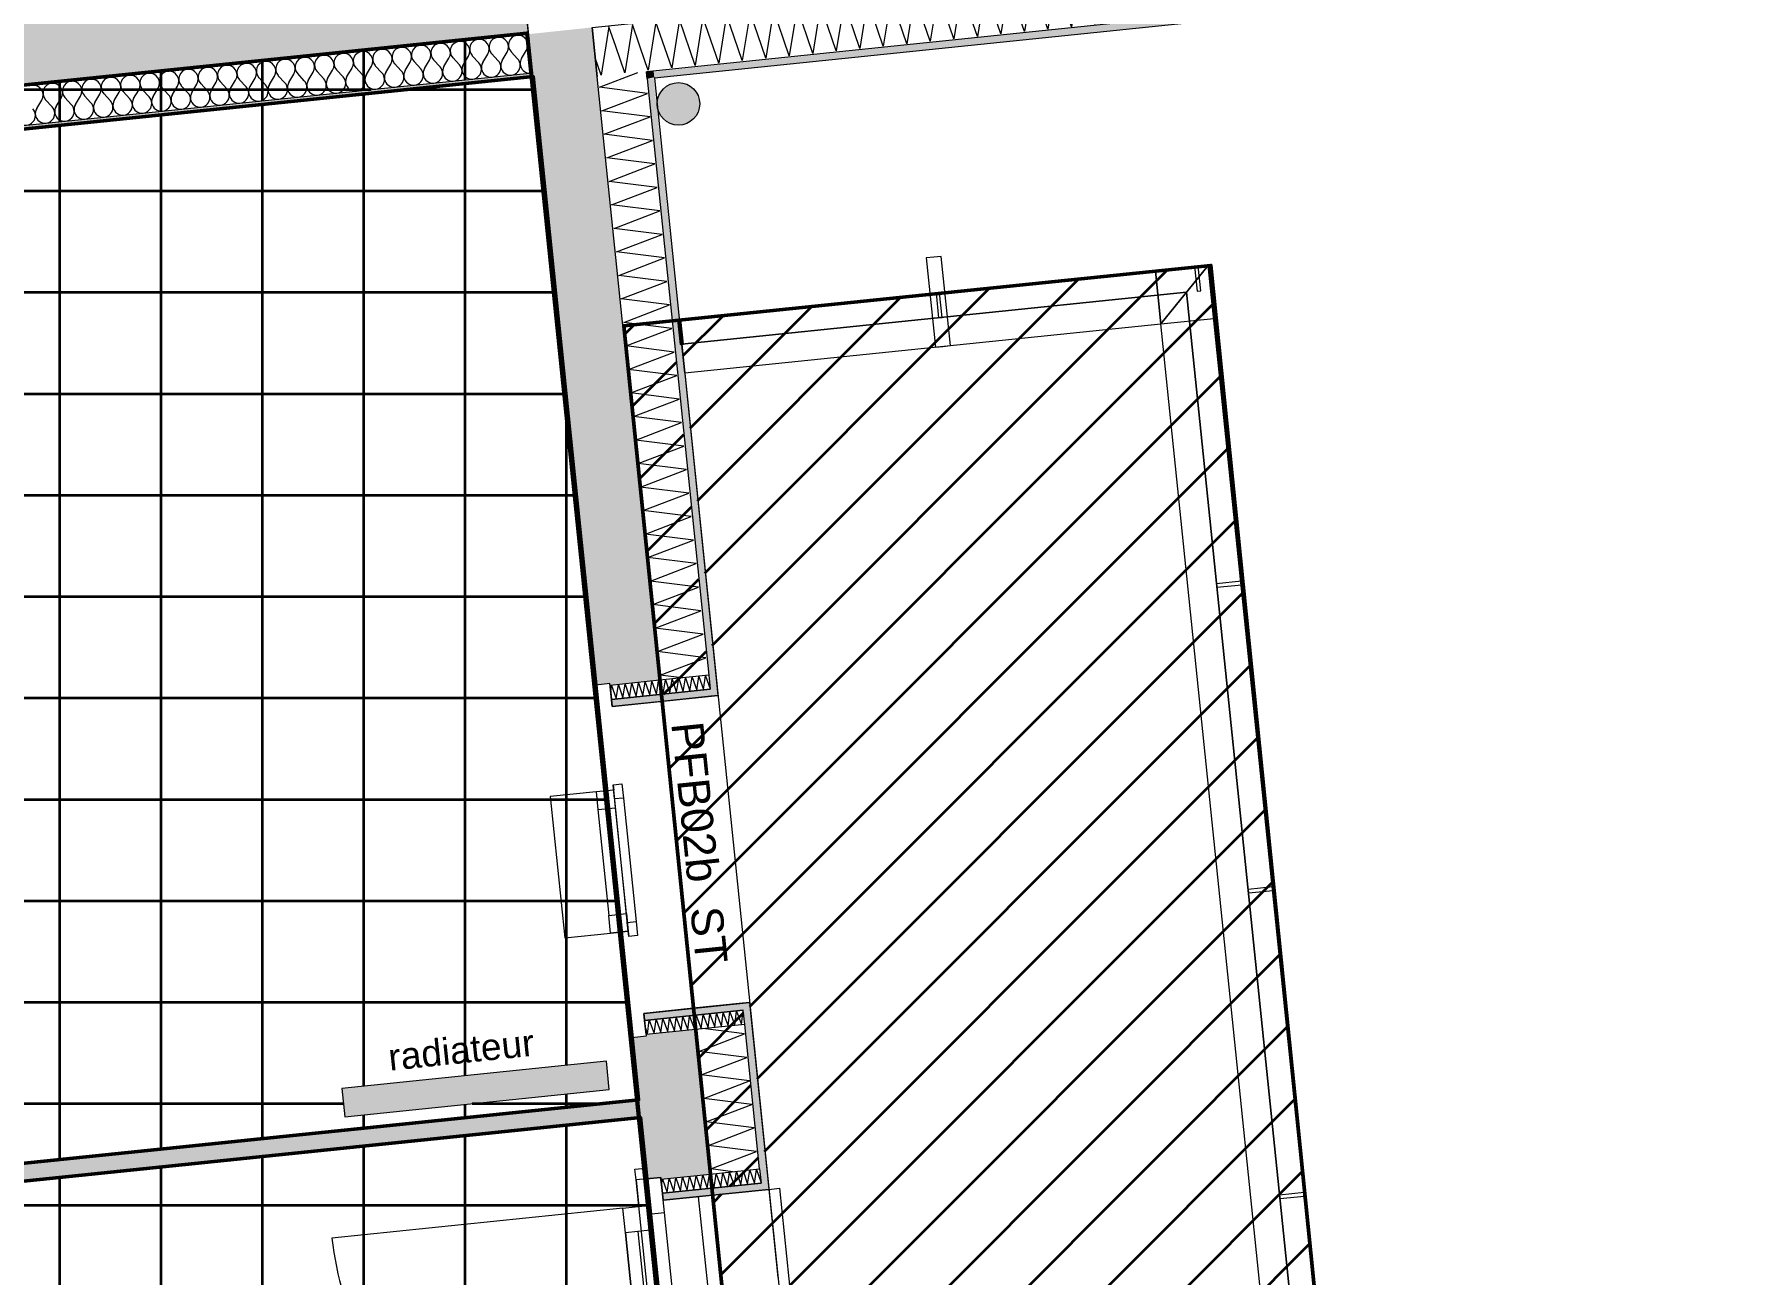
# Model space of a CAD drawing. Header units: metres. Extents: x 399 to 3028, y -427 to 863.
# Drawn here: x 725.515 to 730.316, y -311.667 to -308.168 of the extents above; entities that cross this region are included whole.
import ezdxf

# ---------------------------------------------------------------- set-up
doc = ezdxf.new("R2010")
doc.units = ezdxf.units.M
doc.linetypes.add('IMPORT-Traits plan _6_', pattern=[0.5, 0.25, -0.25])
for name, color, linetype, lineweight in [('01-Balcons_structure_Stylo_No__1', 250, 'Continuous', 9), ('01-Dalles_3D_Stylo_No__1', 250, 'Continuous', 9), ('01-Murs_structure', 250, 'Continuous', 9), ('01-Murs_structure_Stylo_No__1', 250, 'Continuous', 9), ('01-Murs_structure_Stylo_No__2', 8, 'Continuous', 9), ('01-Poteaux 12x24_structure', 250, 'Continuous', 9), ('01-Poteaux 12x24_structure_Stylo_No__1', 250, 'Continuous', 9), ('02-Cloisons_2nd oeuvre', 250, 'Continuous', 9), ('02-Cloisons_2nd oeuvre_Stylo_No__1', 250, 'Continuous', 9), ('02-Cloisons_2nd oeuvre_Stylo_No__47', 7, 'Continuous', 18), ('02-Serrurerie GC_snd oeuvre_Stylo_No__1', 250, 'Continuous', 9), ('02-Serrurerie_2nd oeuvre_Stylo_No__1', 250, 'Continuous', 9), ('03-Radiateurs_Stylo_No__1', 250, 'Continuous', 9), ('03-Radiateurs_Stylo_No__62', 253, 'Continuous', 9), ('04-Textes 100_text_Stylo_No__2', 8, 'Continuous', 9), ('06-SHAB pièces 50_Stylo_No__102', 71, 'Continuous', 50), ('AES-Charge', 5, 'Continuous', 35), ('Fenêtres ARCHICAD_Stylo_No__1', 250, 'Continuous', 9), ('Marques de fenêtre ARCHICAD_Stylo_No__1', 250, 'Continuous', 9), ('Plan De Charge - PH R_1_dwg', 8, 'Continuous', 9)]:
    doc.layers.add(name, color=color, linetype=linetype, lineweight=lineweight)
doc.styles.add('Arial_4', font='arial.ttf', dxfattribs={"height": 0.075})
doc.styles.add('Arial_6', font='arial.ttf', dxfattribs={"height": 0.09})

# ---------------------------------------------------------------- blocks, each defined once
blk = doc.blocks.new('Plan De Charge - PH R_1_dwg__X16-779155-Plan De Charge - PH R_1 1_100')
at = {"layer": '01-Murs_structure_Stylo_No__2'}
for p, q in [((375.4739, -308.2645), (375.488, -308.2409)), ((375.5176, -308.26), (375.499, -308.2398)), ((375.5286, -308.2588), (375.5427, -308.2353)), ((375.5723, -308.2543), (375.5537, -308.2341)), ((375.5833, -308.2532), (375.5974, -308.2296)), ((375.627, -308.2487), (375.6084, -308.2285)), ((375.638, -308.2476), (375.6521, -308.224)), ((375.6818, -308.243), (375.6631, -308.2228)), ((375.6927, -308.2419), (375.7069, -308.2183)), ((375.7365, -308.2374), (375.7178, -308.2172)), ((375.7474, -308.2363), (375.7616, -308.2127)), ((375.0362, -308.3096), (375.0503, -308.286)), ((375.0799, -308.3051), (375.0613, -308.2849)), ((375.0909, -308.3039), (375.105, -308.2804)), ((375.1347, -308.2994), (375.116, -308.2792)), ((375.1456, -308.2983), (375.1597, -308.2747)), ((375.1894, -308.2938), (375.1707, -308.2736)), ((375.2003, -308.2927), (375.2145, -308.2691)), ((375.2441, -308.2882), (375.2254, -308.268)), ((375.255, -308.287), (375.2692, -308.2635)), ((375.2988, -308.2825), (375.2801, -308.2623)), ((375.3097, -308.2814), (375.3239, -308.2578)), ((375.3535, -308.2769), (375.3348, -308.2567)), ((375.3644, -308.2757), (375.3786, -308.2522)), ((375.4082, -308.2712), (375.3895, -308.251)), ((375.4191, -308.2701), (375.4333, -308.2465)), ((375.4629, -308.2656), (375.4442, -308.2454)), ((374.5438, -308.3603), (374.5579, -308.3368)), ((374.5875, -308.3558), (374.5689, -308.3356)), ((374.5985, -308.3547), (374.6126, -308.3311)), ((374.6423, -308.3502), (374.6236, -308.33)), ((374.6532, -308.3491), (374.6674, -308.3255)), ((374.697, -308.3445), (374.6783, -308.3244)), ((374.7079, -308.3434), (374.7221, -308.3198)), ((374.7517, -308.3389), (374.733, -308.3187)), ((374.7626, -308.3378), (374.7768, -308.3142)), ((374.8064, -308.3333), (374.7877, -308.3131)), ((374.8173, -308.3321), (374.8315, -308.3086)), ((374.8611, -308.3276), (374.8424, -308.3074)), ((374.872, -308.3265), (374.8862, -308.3029)), ((374.9158, -308.322), (374.8971, -308.3018)), ((374.9268, -308.3209), (374.9409, -308.2973)), ((374.9705, -308.3164), (374.9519, -308.2962)), ((374.9815, -308.3152), (374.9956, -308.2916)), ((375.0252, -308.3107), (375.0066, -308.2905)), ((374.3797, -308.3773), (374.3938, -308.3537)), ((374.4234, -308.3727), (374.4048, -308.3526)), ((374.4344, -308.3716), (374.4485, -308.348)), ((374.4781, -308.3671), (374.4595, -308.3469)), ((374.4891, -308.366), (374.5032, -308.3424)), ((374.5328, -308.3615), (374.5142, -308.3413))]:
    blk.add_line(p, q, dxfattribs=at)
for centre, start, end in [((375.5191, -308.2211), 95.8851, 222.755), ((375.5191, -308.2211), 329.0152, 95.8851), ((375.5739, -308.2155), 95.8851, 222.755), ((375.5739, -308.2155), 329.0152, 95.8851), ((375.6286, -308.2098), 95.8851, 222.755), ((375.6286, -308.2098), 329.0152, 95.8851), ((375.6833, -308.2042), 95.8851, 222.755), ((375.6833, -308.2042), 329.0152, 95.8851), ((375.738, -308.1985), 95.8851, 222.755), ((375.738, -308.1985), 329.0152, 95.8851), ((375.7927, -308.1929), 149.0953, 222.6748), ((375.0815, -308.2662), 95.8851, 222.755), ((375.0815, -308.2662), 329.0152, 95.8851), ((375.1362, -308.2606), 95.8851, 222.755), ((375.1362, -308.2606), 329.0152, 95.8851), ((375.1909, -308.2549), 95.8851, 222.755), ((375.1909, -308.2549), 329.0152, 95.8851), ((375.2456, -308.2493), 95.8851, 222.755), ((375.2456, -308.2493), 329.0152, 95.8851), ((375.3003, -308.2437), 95.8851, 222.755), ((375.3003, -308.2437), 329.0152, 95.8851), ((375.355, -308.238), 95.8851, 222.755), ((375.355, -308.238), 329.0152, 95.8851), ((375.4097, -308.2324), 95.8851, 222.755), ((375.4097, -308.2324), 329.0152, 95.8851), ((375.4644, -308.2267), 95.8851, 222.755), ((375.4644, -308.2267), 329.0152, 95.8851), ((375.7163, -308.2561), 149.0152, 42.755), ((375.771, -308.2504), 149.0152, 287.373), ((374.5891, -308.317), 95.8851, 222.755), ((374.5891, -308.317), 329.0152, 95.8851), ((374.6438, -308.3113), 95.8851, 222.755), ((374.6438, -308.3113), 329.0152, 95.8851), ((374.6985, -308.3057), 95.8851, 222.755), ((374.6985, -308.3057), 329.0152, 95.8851), ((374.7532, -308.3), 95.8851, 222.755), ((374.7532, -308.3), 329.0152, 95.8851), ((374.8079, -308.2944), 95.8851, 222.755), ((374.8079, -308.2944), 329.0152, 95.8851), ((374.8626, -308.2888), 95.8851, 222.755), ((374.8626, -308.2888), 329.0152, 95.8851), ((374.9173, -308.2831), 95.8851, 222.755), ((374.9173, -308.2831), 329.0152, 95.8851), ((374.972, -308.2775), 95.8851, 222.755), ((374.972, -308.2775), 329.0152, 95.8851), ((375.0268, -308.2719), 95.8851, 222.755), ((375.0268, -308.2719), 329.0152, 95.8851), ((375.2239, -308.3068), 149.0152, 42.755), ((375.2786, -308.3012), 149.0152, 42.755), ((375.3333, -308.2955), 149.0152, 42.755), ((375.388, -308.2899), 149.0152, 42.755), ((375.4427, -308.2843), 149.0152, 42.755), ((375.4974, -308.2786), 149.0152, 42.755), ((375.5521, -308.273), 149.0152, 42.755), ((375.6068, -308.2673), 149.0152, 42.755), ((375.6616, -308.2617), 149.0152, 42.755), ((374.3702, -308.3395), 329.0152, 95.8851), ((374.4249, -308.3339), 95.8851, 222.755), ((374.4249, -308.3339), 329.0152, 95.8851), ((374.4797, -308.3282), 95.8851, 222.755), ((374.4797, -308.3282), 329.0152, 95.8851), ((374.5344, -308.3226), 95.8851, 222.755), ((374.5344, -308.3226), 329.0152, 95.8851), ((374.7862, -308.3519), 149.0152, 42.755), ((374.8409, -308.3463), 149.0152, 42.755), ((374.8956, -308.3407), 149.0152, 42.755), ((374.9503, -308.335), 149.0152, 42.755), ((375.005, -308.3294), 149.0152, 42.755), ((375.0597, -308.3237), 149.0152, 42.755), ((375.1145, -308.3181), 149.0152, 42.755), ((375.1692, -308.3125), 149.0152, 42.755), ((374.3485, -308.3971), 149.0152, 42.755), ((374.4032, -308.3914), 149.0152, 42.755), ((374.4579, -308.3858), 149.0152, 42.755), ((374.5126, -308.3801), 149.0152, 42.755), ((374.5674, -308.3745), 149.0152, 42.755), ((374.6221, -308.3689), 149.0152, 42.755), ((374.6768, -308.3632), 149.0152, 42.755), ((374.7315, -308.3576), 149.0152, 42.755)]:
    blk.add_arc(centre, 0.0275, start, end, dxfattribs=at)
blk = doc.blocks.new('Plan De Charge - PH R_1_dwg__X38-779177-Plan De Charge - PH R_1 1_100')
at = {"layer": '01-Murs_structure_Stylo_No__2', "flags": 128}
for points in [[(376.0976, -308.2487), (376.0604, -308.1405), (376.0461, -308.2297)], [(376.0132, -308.203), (375.9941, -308.1473), (375.9884, -308.1828)]]:
    blk.add_lwpolyline(points, dxfattribs=at)
blk = doc.blocks.new('Plan De Charge - PH R_1_dwg__X39-779178-Plan De Charge - PH R_1 1_100')
at = {"layer": '01-Murs_structure_Stylo_No__2', "flags": 128}
for points in [[(377.453, -307.9969), (377.4312, -308.1331), (377.3867, -308.0038)], [(377.5193, -307.9901), (377.4975, -308.1263), (377.453, -307.9969)], [(377.6489, -307.9957), (377.6301, -308.1126), (377.5856, -307.9833), (377.5638, -308.1195), (377.5193, -307.9901)], [(376.9888, -308.0448), (376.967, -308.181), (376.9225, -308.0516)], [(377.0551, -308.0379), (377.0333, -308.1741), (376.9888, -308.0448)], [(377.1214, -308.0311), (377.0996, -308.1673), (377.0551, -308.0379)], [(377.1878, -308.0243), (377.1659, -308.1605), (377.1214, -308.0311)], [(377.2541, -308.0174), (377.2322, -308.1536), (377.1878, -308.0243)], [(377.3204, -308.0106), (377.2985, -308.1468), (377.2541, -308.0174)], [(377.3867, -308.0038), (377.3649, -308.14), (377.3204, -308.0106)], [(376.5246, -308.0926), (376.5028, -308.2288), (376.4583, -308.0995)], [(376.5909, -308.0858), (376.5691, -308.222), (376.5246, -308.0926)], [(376.6572, -308.079), (376.6354, -308.2152), (376.5909, -308.0858)], [(376.7236, -308.0721), (376.7017, -308.2083), (376.6572, -308.079)], [(376.7899, -308.0653), (376.768, -308.2015), (376.7236, -308.0721)], [(376.8562, -308.0584), (376.8343, -308.1947), (376.7899, -308.0653)], [(376.9225, -308.0516), (376.9006, -308.1878), (376.8562, -308.0584)], [(376.1267, -308.1336), (376.1049, -308.2698), (376.0976, -308.2487)], [(376.193, -308.1268), (376.1712, -308.263), (376.1267, -308.1336)], [(376.2593, -308.12), (376.2375, -308.2562), (376.193, -308.1268)], [(376.3257, -308.1131), (376.3038, -308.2493), (376.2593, -308.12)], [(376.392, -308.1063), (376.3701, -308.2425), (376.3257, -308.1131)], [(376.4583, -308.0995), (376.4364, -308.2357), (376.392, -308.1063)]]:
    blk.add_lwpolyline(points, dxfattribs=at)
blk = doc.blocks.new('Plan De Charge - PH R_1_dwg__X40-779179-Plan De Charge - PH R_1 1_100')
at = {"layer": '01-Murs_structure_Stylo_No__2', "flags": 128}
for points in [[(375.9884, -308.1828), (375.9722, -308.2835), (375.9554, -308.2345)], [(376.0461, -308.2297), (376.0385, -308.2767), (376.0132, -308.203)]]:
    blk.add_lwpolyline(points, dxfattribs=at)
blk = doc.blocks.new('Plan De Charge - PH R_1_dwg__X418-779636-Plan De Charge - PH R_1 1_100')
at = {"layer": '01-Murs_structure_Stylo_No__2'}
blk.add_line((375.9673, -308.3176), (376.0759, -308.2762), dxfattribs=at)
at = {"layer": '01-Murs_structure_Stylo_No__2', "flags": 128}
for points in [[(375.9742, -308.3839), (376.1031, -308.3348), (375.9673, -308.3176)], [(375.981, -308.4503), (376.1099, -308.4011), (375.9742, -308.3839)], [(375.9879, -308.5166), (376.1167, -308.4674), (375.981, -308.4503)], [(375.9947, -308.5829), (376.1236, -308.5337), (375.9879, -308.5166)], [(376.0015, -308.6492), (376.1304, -308.6), (375.9947, -308.5829)], [(376.0084, -308.7155), (376.1372, -308.6663), (376.0015, -308.6492)], [(376.0152, -308.7818), (376.1441, -308.7327), (376.0084, -308.7155)], [(376.022, -308.8482), (376.1509, -308.799), (376.0152, -308.7818)], [(376.0289, -308.9145), (376.1578, -308.8653), (376.022, -308.8482)], [(376.0357, -308.9808), (376.1646, -308.9316), (376.0289, -308.9145)], [(376.0425, -309.0471), (376.1714, -308.9979), (376.0357, -308.9808)], [(376.0494, -309.1134), (376.1783, -309.0642), (376.0425, -309.0471)], [(376.0562, -309.1797), (376.1851, -309.1306), (376.0494, -309.1134)], [(376.063, -309.246), (376.1919, -309.1969), (376.0562, -309.1797)], [(376.0699, -309.3124), (376.1988, -309.2632), (376.063, -309.246)], [(376.0767, -309.3787), (376.2056, -309.3295), (376.0699, -309.3124)], [(376.0835, -309.445), (376.2124, -309.3958), (376.0767, -309.3787)], [(376.0904, -309.5113), (376.2193, -309.4621), (376.0835, -309.445)], [(376.0972, -309.5776), (376.2261, -309.5284), (376.0904, -309.5113)], [(376.1041, -309.6439), (376.2329, -309.5948), (376.0972, -309.5776)], [(376.1109, -309.7103), (376.2398, -309.6611), (376.1041, -309.6439)], [(376.1177, -309.7766), (376.2466, -309.7274), (376.1109, -309.7103)], [(376.1246, -309.8429), (376.2534, -309.7937), (376.1177, -309.7766)], [(376.2001, -309.9833), (376.1382, -309.9755), (376.2671, -309.9263), (376.1314, -309.9092), (376.2603, -309.86), (376.1246, -309.8429)]]:
    blk.add_lwpolyline(points, dxfattribs=at)
blk = doc.blocks.new('Plan De Charge - PH R_1_dwg__X419-779637-Plan De Charge - PH R_1 1_100')
at = {"layer": '01-Murs_structure_Stylo_No__2', "flags": 128}
for points in [[(376.2476, -311.0366), (376.3765, -310.9874), (376.2588, -310.9725)], [(376.2544, -311.1029), (376.3833, -311.0537), (376.2476, -311.0366)], [(376.2613, -311.1692), (376.3902, -311.12), (376.2544, -311.1029)], [(376.2681, -311.2355), (376.397, -311.1863), (376.2613, -311.1692)], [(376.3437, -311.3759), (376.2818, -311.3681), (376.4107, -311.319), (376.2749, -311.3018), (376.4038, -311.2526), (376.2681, -311.2355)]]:
    blk.add_lwpolyline(points, dxfattribs=at)
blk = doc.blocks.new('Plan De Charge - PH R_1_dwg__X425-779643-Plan De Charge - PH R_1 1_100')
at = {"layer": '01-Murs_structure_Stylo_No__2', "flags": 128}
for points in [[(375.9989, -310.0219), (376.0016, -310.0048), (376.0143, -310.0417), (376.0206, -310.0028), (376.0333, -310.0398)], [(376.0333, -310.0398), (376.0395, -310.0009), (376.0522, -310.0378)], [(376.0522, -310.0378), (376.0585, -309.9989), (376.0712, -310.0359)], [(376.0712, -310.0359), (376.0774, -309.9969), (376.0901, -310.0339)], [(376.0901, -310.0339), (376.0964, -309.995), (376.1091, -310.032)], [(376.1091, -310.032), (376.1153, -309.993), (376.128, -310.03)], [(376.128, -310.03), (376.1343, -309.9911), (376.147, -310.028), (376.1532, -309.9891), (376.1659, -310.0261), (376.1721, -309.9872), (376.1849, -310.0241), (376.1911, -309.9852), (376.2038, -310.0222), (376.21, -309.9833), (376.2227, -310.0202), (376.229, -309.9813), (376.2417, -310.0183), (376.2479, -309.9794), (376.2606, -310.0163), (376.2669, -309.9774), (376.2796, -310.0144)]]:
    blk.add_lwpolyline(points, dxfattribs=at)
blk = doc.blocks.new('Plan De Charge - PH R_1_dwg__X426-779644-Plan De Charge - PH R_1 1_100')
at = {"layer": '01-Murs_structure_Stylo_No__2', "flags": 128}
for points in [[(376.2215, -310.9371), (376.2356, -310.9739), (376.2405, -310.9352), (376.2545, -310.972), (376.2594, -310.9332), (376.2735, -310.97), (376.2784, -310.9313), (376.2924, -310.9681), (376.2973, -310.9293), (376.3114, -310.9661), (376.3162, -310.9274), (376.3303, -310.9642), (376.3352, -310.9254), (376.3492, -310.9622), (376.3541, -310.9235), (376.3682, -310.9603), (376.3731, -310.9215)], [(376.0968, -310.9714), (376.1029, -310.9876), (376.1078, -310.9488), (376.1219, -310.9857), (376.1268, -310.9469)], [(376.1268, -310.9469), (376.1408, -310.9837), (376.1457, -310.9449)], [(376.1457, -310.9449), (376.1598, -310.9818), (376.1647, -310.943)], [(376.1647, -310.943), (376.1787, -310.9798), (376.1836, -310.941)], [(376.1836, -310.941), (376.1977, -310.9779), (376.2026, -310.9391)], [(376.2026, -310.9391), (376.2166, -310.9759), (376.2215, -310.9371)]]:
    blk.add_lwpolyline(points, dxfattribs=at)
blk = doc.blocks.new('Plan De Charge - PH R_1_dwg__X427-779645-Plan De Charge - PH R_1 1_100')
at = {"layer": '01-Murs_structure_Stylo_No__2', "flags": 128}
for points in [[(376.1424, -311.4145), (376.1452, -311.3974), (376.1579, -311.4343), (376.1641, -311.3954), (376.1768, -311.4324)], [(376.1768, -311.4324), (376.1831, -311.3935), (376.1958, -311.4304)], [(376.1958, -311.4304), (376.202, -311.3915), (376.2147, -311.4285)], [(376.2147, -311.4285), (376.221, -311.3896), (376.2337, -311.4265)], [(376.2337, -311.4265), (376.2399, -311.3876), (376.2526, -311.4246)], [(376.2526, -311.4246), (376.2589, -311.3857), (376.2716, -311.4226)], [(376.2716, -311.4226), (376.2778, -311.3837), (376.2905, -311.4207), (376.2967, -311.3818), (376.3095, -311.4187), (376.3157, -311.3798), (376.3284, -311.4168), (376.3346, -311.3778), (376.3473, -311.4148), (376.3536, -311.3759), (376.3663, -311.4129), (376.3725, -311.3739), (376.3852, -311.4109), (376.3915, -311.372), (376.4042, -311.409), (376.4104, -311.37), (376.4231, -311.407)]]:
    blk.add_lwpolyline(points, dxfattribs=at)
blk = doc.blocks.new('Plan De Charge - PH R_1_dwg_Fenêtre 22_4-779659-Plan De Charge - PH R_1 1_100')
at = {"layer": 'Fenêtres ARCHICAD_Stylo_No__1'}
for p, q in [((375.9628, -310.3546), (375.9936, -310.653)), ((375.9877, -310.3521), (376.0184, -310.6505)), ((376.0433, -310.6479), (376.0125, -310.3495))]:
    blk.add_line(p, q, dxfattribs=at)
at = {"layer": 'Fenêtres ARCHICAD_Stylo_No__1', "flags": 128}
for points in [[(375.8694, -310.7161), (375.9987, -310.7028), (376.0484, -310.6976), (375.9987, -310.7028), (375.9936, -310.653), (376.0433, -310.6479), (376.0484, -310.6976), (376.0074, -310.2998), (375.9577, -310.3049), (375.9628, -310.3546), (376.0125, -310.3495), (376.0074, -310.2998), (375.9577, -310.3049), (375.8284, -310.3182)], [(376.01, -310.3246), (376.0059, -310.2848), (376.0307, -310.2823), (376.0348, -310.3221)], [(376.0059, -310.2848), (376.0074, -310.2998)], [(376.05, -310.7126), (376.0484, -310.6976)]]:
    blk.add_lwpolyline(points, close=True, dxfattribs=at)
blk.add_lwpolyline([(376.0348, -310.3221), (376.0707, -310.6702), (376.0748, -310.71), (376.05, -310.7126), (376.0459, -310.6728), (376.0707, -310.6702)], dxfattribs=at)
blk = doc.blocks.new('Plan De Charge - PH R_1_dwg_Fenêtre châssis double 22_4-779660-Plan De Charge - PH R_1 1_100')
at = {"layer": 'Fenêtres ARCHICAD_Stylo_No__1', "linetype": 'IMPORT-Traits plan _6_'}
for p, q in [((376.1003, -311.396), (376.2849, -313.1865)), ((376.2462, -311.4463), (376.4175, -313.1075)), ((376.4452, -311.4258), (376.6164, -313.087))]:
    blk.add_line(p, q, dxfattribs=at)
at = {"layer": 'Fenêtres ARCHICAD_Stylo_No__1'}
for p, q in [((376.0754, -311.5443), (376.1456, -312.2257)), ((376.1804, -312.2221), (376.1102, -311.5408)), ((376.16, -312.365), (376.2302, -313.0464)), ((376.265, -313.0428), (376.1948, -312.3614)), ((376.2026, -313.1196), (375.3819, -313.2042))]:
    blk.add_line(p, q, dxfattribs=at)
at = {"layer": 'Fenêtres ARCHICAD_Stylo_No__1', "flags": 128}
for points in [[(376.3247, -313.1824), (376.318, -313.1178), (376.3247, -313.1824), (376.2849, -313.1865), (376.3247, -313.1824), (376.3144, -313.0829), (376.2696, -313.0876), (376.2722, -313.1124), (376.2473, -313.115), (376.255, -313.1896), (376.0705, -311.3991), (376.0674, -311.3692), (376.0972, -311.3662), (376.1003, -311.396), (376.0705, -311.3991), (376.0782, -311.4737), (376.103, -311.4711), (376.1056, -311.496), (376.1503, -311.4914), (376.1401, -311.3919), (376.1003, -311.396), (376.1401, -311.3919), (376.1468, -311.4566), (376.1401, -311.3919)], [(376.1468, -311.4566), (376.286, -311.4422), (376.4253, -311.4279), (376.4452, -311.4258), (376.475, -311.4227), (376.6463, -313.0839), (376.6164, -313.087), (376.5965, -313.0891), (376.4573, -313.1034), (376.318, -313.1178)], [(376.0334, -311.4783), (376.103, -311.4711), (376.1102, -311.5408), (376.0406, -311.5479), (376.0334, -311.4783), (375.2127, -311.5629)], [(376.3144, -313.0829), (376.2324, -312.2872), (376.1503, -311.4914)]]:
    blk.add_lwpolyline(points, dxfattribs=at)
for points in [[(376.0972, -311.3662), (376.1003, -311.396)], [(376.1108, -312.2293), (376.0406, -311.5479)], [(376.1876, -312.2918), (376.1804, -312.2221), (376.1108, -312.2293), (376.118, -312.299)], [(376.1954, -313.05), (376.1252, -312.3686), (376.1948, -312.3614), (376.1876, -312.2918), (376.118, -312.299), (376.1252, -312.3686)], [(376.2722, -313.1124), (376.265, -313.0428), (376.1954, -313.05), (376.2026, -313.1196)], [(376.2879, -313.2164), (376.2849, -313.1865), (376.2879, -313.2164), (376.2581, -313.2194), (376.255, -313.1896), (376.2849, -313.1865)]]:
    blk.add_lwpolyline(points, close=True, dxfattribs=at)
at = {"layer": 'Fenêtres ARCHICAD_Stylo_No__1'}
for centre, start, end in [((376.0334, -311.4783), 185.8851, 275.8851), ((376.2026, -313.1196), 95.8851, 185.8851)]:
    blk.add_arc(centre, 0.825, start, end, dxfattribs=at)
blk = doc.blocks.new('Plan De Charge - PH R_1_dwg-779150-Plan De Charge - PH R_1 1_100')
at = {"layer": '01-Murs_structure', "lineweight": 35}
for color, points in [(18, [(364.7062, -309.308), (375.7679, -308.1672), (375.749, -307.9888), (364.6878, -309.1301), (364.7061, -309.3075)]), (10, [(376.1221, -308.2916), (377.663, -308.1327), (377.6609, -308.1128), (376.1203, -308.2737)]), (18, [(375.9971, -310.0043), (376.1363, -309.9899), (375.9465, -308.1488), (375.7676, -308.1678), (375.9568, -310.0034), (375.9965, -309.9993)]), (10, [(364.7185, -309.4274), (375.7803, -308.2872), (375.7788, -308.2773), (364.7174, -309.4174)]), (10, [(376.1221, -308.2916), (376.1201, -308.2717), (376.1002, -308.2737), (376.1201, -308.2899)]), (10, [(376.1022, -308.2936), (376.1201, -308.2899), (376.1002, -308.2737), (376.102, -308.2916)]), (10, [(376.2797, -310.0153), (376.2996, -310.0133), (376.1201, -308.2918), (376.1022, -308.2936), (376.2795, -310.0133)]), (10, [(376.0032, -310.0639), (376.3016, -310.0332), (376.2996, -310.0133), (376.0012, -310.044)]), (10, [(376.0945, -310.9492), (376.3929, -310.9185), (376.3908, -310.8986), (376.0924, -310.9294)]), (10, [(376.4232, -311.408), (376.4431, -311.4059), (376.3929, -310.9185), (376.373, -310.9205), (376.423, -311.4059)]), (18, [(376.1406, -311.3969), (376.2799, -311.3825), (376.2378, -310.9747), (376.0986, -310.989), (376.0986, -310.9941), (376.0593, -310.9981), (376.1003, -311.396), (376.1401, -311.3919), (376.1405, -311.396)]), (10, [(376.1468, -311.4566), (376.4452, -311.4258), (376.4431, -311.4059), (376.1447, -311.4367)])]:
    blk.add_hatch(color=color, dxfattribs=at).paths.add_polyline_path(points)
at = {"layer": '01-Poteaux 12x24_structure', "lineweight": 35}
blk.add_hatch(color=135, dxfattribs=at).paths.add_polyline_path([(376.19, -308.4245), (376.2055, -308.4224), (376.22, -308.4164), (376.2324, -308.4069), (376.242, -308.3945), (376.248, -308.38), (376.25, -308.3645), (376.248, -308.3489), (376.242, -308.3345), (376.2324, -308.322), (376.22, -308.3125), (376.2055, -308.3065), (376.19, -308.3045), (376.1745, -308.3065), (376.16, -308.3125), (376.1476, -308.322), (376.1363, -308.3386), (376.132, -308.3489), (376.13, -308.3645), (376.1363, -308.3903), (376.138, -308.3945), (376.1476, -308.4069), (376.16, -308.4164), (376.1745, -308.4224)])
at = {"layer": '02-Cloisons_2nd oeuvre', "lineweight": 35}
blk.add_hatch(color=18, dxfattribs=at).paths.add_polyline_path([(372.7875, -311.5625), (376.0827, -311.223), (376.0773, -311.1733), (372.7824, -311.5128), (372.7847, -311.5351)])
at = {"layer": '03-Radiateurs_Stylo_No__62', "lineweight": 35}
blk.add_hatch(color=43, dxfattribs=at).paths.add_polyline_path([(375.2489, -311.2208), (375.995, -311.144), (375.9868, -311.0644), (375.2407, -311.1413), (375.244, -311.1733)])
at = {"layer": 'AES-Charge'}
h = blk.add_hatch(dxfattribs=at)
h.set_pattern_fill('FP_93', color=1, style=0, pattern_type=2)
h.set_pattern_definition([(0, (46.337, 45.172), (0, 0.286), []), (90, (46.337, 45.172), (-0.286, 2e-17), [])])
h.paths.add_polyline_path([(373.8065, -331.0354), (373.8065, -331.0354), (373.8556, -331.0303)])
h.paths.add_polyline_path([(367.1789, -333.3051), (371.4584, -333.2239), (371.125, -329.9873), (371.088, -329.9911), (371.0829, -329.9414), (371.1696, -329.9324), (371.2085, -330.3103), (371.3179, -330.299), (371.3467, -330.5787), (372.8289, -330.426), (372.7611, -329.7685), (373.7161, -329.6701), (373.7279, -329.7845), (373.6782, -329.7896), (373.6715, -329.7249), (372.816, -329.8131), (372.8837, -330.4706), (371.3519, -330.6284), (371.5645, -332.6926), (372.3603, -332.6106), (372.3675, -332.6953), (372.2994, -332.7023), (372.3445, -333.14), (372.4141, -333.1328), (372.4223, -333.2057), (374.027, -333.1752), (373.7673, -330.655), (373.8171, -330.6499), (373.8563, -331.0239), (373.8788, -331.0215), (373.884, -331.0713), (373.8607, -331.0737), (374.0728, -333.1312), (374.9999, -333.0357), (374.7442, -330.5544), (374.7939, -330.5492), (375.0631, -333.1556), (378.3321, -333.0936), (377.9395, -329.2852), (374.6981, -329.6192), (374.7048, -329.6838), (374.655, -329.6889), (374.6433, -329.5745), (377.9343, -329.2351), (377.6367, -326.3475), (366.5794, -327.4869), (366.5845, -327.5369), (366.5796, -327.5375), (366.7282, -328.9798), (366.7332, -328.9793), (366.7519, -329.1608), (366.7469, -329.1614), (366.8432, -330.0964), (366.8482, -330.0959), (366.8769, -330.3747), (370.2175, -330.0305), (370.2226, -330.0803), (366.8821, -330.4245), (366.9709, -331.2867), (366.9659, -331.2872), (367.1504, -333.0777), (367.1554, -333.0772), (367.1736, -333.2535)])
h.paths.add_polyline_path([(368.2491, -333.2189), (367.4991, -333.2189), (367.4991, -333.1389), (368.2491, -333.1389)])
h.paths.add_polyline_path([(374.1567, -333.1728), (375.0123, -333.1566), (375.005, -333.0854), (374.4475, -333.1428)])
h.paths.add_polyline_path([(374.7494, -330.9821), (374.7443, -330.9324), (374.7826, -330.9284), (374.7877, -330.9782)])
h.paths.add_polyline_path([(377.1309, -329.4868), (377.1227, -329.4072), (377.8687, -329.3303), (377.8769, -329.4099)])
h.paths.add_polyline_path([(366.9173, -327.572), (366.9091, -327.4924), (367.6552, -327.4155), (367.6634, -327.4951)])
h.paths.add_polyline_path([(372.5101, -327.5314), (372.5049, -327.4816), (372.7541, -327.4559), (372.6927, -326.8593), (373.4188, -326.7845), (373.4854, -327.4311), (373.3561, -327.4444), (373.3492, -327.3747), (372.9113, -327.4198), (372.9184, -327.4895), (372.7541, -327.5062)])
h.paths.add_polyline_path([(366.5589, -327.2879), (370.8018, -326.8507), (370.5392, -324.3023), (370.589, -324.2972), (370.6169, -324.5686), (371.6445, -324.4627), (371.6496, -324.5125), (370.7315, -324.6071), (370.9057, -326.2981), (371.7015, -326.2161), (371.7087, -326.3008), (371.6406, -326.3079), (371.6872, -326.7454), (371.7553, -326.7384), (371.7568, -326.7523), (374.3252, -326.4876), (374.1238, -324.533), (374.1736, -324.5278), (374.3751, -326.4825), (377.6161, -326.1481), (377.3188, -323.2639), (374.0777, -323.5978), (374.0844, -323.6624), (374.0347, -323.6675), (374.028, -323.6029), (373.8722, -323.5255), (373.8945, -323.4807), (374.0373, -323.5517), (377.3137, -323.2137), (377.0162, -320.3282), (365.9592, -321.4683), (365.9643, -321.5179), (365.9595, -321.5184), (366.1081, -322.9607), (366.1129, -322.9602), (366.15, -323.32), (366.1451, -323.3205), (366.2415, -324.2556), (366.2464, -324.2551), (366.2729, -324.5126), (366.268, -324.5131), (366.5453, -327.1989), (366.5496, -327.1984)])
h.paths.add_polyline_path([(377.5922, -327.1998), (377.5153, -326.4537), (377.5949, -326.4455), (377.6718, -327.1916), (377.6283, -327.1961)])
h.paths.add_polyline_path([(366.8787, -327.1975), (366.8705, -327.1179), (367.6166, -327.041), (367.6248, -327.1206), (367.4371, -327.14)])
h.paths.add_polyline_path([(373.1862, -325.014), (373.1862, -325.014), (373.2352, -325.0089)])
h.paths.add_polyline_path([(373.3484, -326.5883), (373.1189, -324.3611), (372.5151, -324.4233), (372.5099, -324.3736), (373.1635, -324.3062), (373.2359, -325.0025), (373.2585, -325.0001), (373.2636, -325.0499), (373.2404, -325.0523), (373.3981, -326.5831)])
h.paths.add_polyline_path([(374.129, -324.9607), (374.1239, -324.911), (374.1622, -324.907), (374.1673, -324.9568)])
h.paths.add_polyline_path([(376.5105, -323.4654), (376.5023, -323.3858), (377.2483, -323.3089), (377.2565, -323.3885)])
h.paths.add_polyline_path([(370.4501, -323.4369), (370.4391, -323.3303), (372.9856, -323.0679), (372.8153, -321.4148), (372.7357, -321.423), (372.7288, -321.3533), (372.2909, -321.3984), (372.2981, -321.4681), (372.1687, -321.4814), (372.1021, -320.8349), (372.7984, -320.7631), (373.0354, -323.0628), (373.0498, -323.0613), (373.1152, -323.0938), (373.093, -323.1386), (373.0405, -323.1125), (370.4939, -323.3749), (370.4998, -323.4317)])
h.paths.add_polyline_path([(370.0295, -321.7016), (370.0244, -321.6519), (370.2736, -321.6262), (370.2121, -321.0296), (370.3116, -321.0193), (370.3782, -321.6657), (370.2121, -321.6828)])
h.paths.add_polyline_path([(366.2969, -321.5506), (366.2887, -321.471), (367.0348, -321.3941), (367.043, -321.4737), (366.5589, -321.5236)])
h.paths.add_polyline_path([(365.9386, -321.2687), (376.9957, -320.1288), (376.6983, -317.2436), (373.4078, -317.5827), (373.396, -317.4683), (373.4457, -317.4632), (373.4524, -317.5278), (376.6931, -317.1934), (376.3957, -314.308), (370.5368, -314.9118), (370.5384, -314.9267), (370.4687, -314.9339), (370.5154, -315.3714), (370.5835, -315.3644), (370.5922, -315.449), (369.7964, -315.531), (369.9706, -317.222), (371.5025, -317.0642), (371.5702, -317.7217), (372.4257, -317.6336), (372.4191, -317.5689), (372.4688, -317.5638), (372.4806, -317.6782), (371.5256, -317.7766), (371.4579, -317.1191), (369.8663, -317.283), (369.9341, -317.9406), (369.8474, -317.9495), (369.8422, -317.8998), (369.8792, -317.896), (369.5819, -315.0101), (365.3388, -315.4473), (365.348, -315.5366), (365.3432, -315.5371), (365.6199, -318.2229), (365.6247, -318.2224), (365.6361, -318.3331), (368.9768, -317.9889), (368.982, -318.0387), (365.6413, -318.3829), (365.6689, -318.6515), (365.6641, -318.652), (365.7605, -319.587), (365.7653, -319.5865), (365.7782, -319.7114), (365.7733, -319.7119), (365.9245, -321.154), (365.9268, -321.1537), (365.9385, -321.2674)])
h.paths.add_polyline_path([(366.2606, -321.198), (366.2524, -321.1185), (366.9985, -321.0416), (367.0067, -321.1212), (366.5589, -321.1673)])
h.paths.add_polyline_path([(376.9718, -321.1784), (376.895, -320.4324), (376.9745, -320.4242), (377.0514, -321.1702)])
h.paths.add_polyline_path([(372.0517, -320.6386), (371.9903, -320.042), (371.7411, -320.0676), (371.736, -320.0179), (372.1443, -319.9757), (372.1512, -320.0453), (372.5892, -320.0002), (372.582, -319.9306), (372.7113, -319.9172), (372.7779, -320.5638), (372.0917, -320.6345)])
h.paths.add_polyline_path([(376.8558, -320.0523), (376.7789, -319.3063), (376.8585, -319.2981), (376.9354, -320.0441), (376.9055, -320.0472)])
h.paths.add_polyline_path([(375.8692, -317.241), (375.861, -317.1614), (376.607, -317.0845), (376.6152, -317.1641), (376.331, -317.1934)])
h.paths.add_polyline_path([(372.3299, -316.7035), (372.1286, -314.7489), (372.1783, -314.7437), (372.336, -316.2746), (372.3592, -316.2722), (372.3644, -316.322), (372.3411, -316.3244), (372.3797, -316.6984)])
h.paths.add_polyline_path([(373.3068, -316.6029), (373.1053, -314.6472), (373.155, -314.6421), (373.3565, -316.5978)])
h.paths.add_polyline_path([(373.2298, -316.2328), (373.2247, -316.1831), (373.263, -316.1791), (373.2681, -316.2288)])
h.paths.add_polyline_path([(365.6788, -315.5511), (365.6706, -315.4716), (366.4167, -315.3947), (366.4249, -315.4743)])
h.paths.add_polyline_path([(365.3183, -315.2484), (371.4613, -314.6154), (371.3947, -313.9688), (371.524, -313.9555), (371.531, -314.0252), (371.9689, -313.98), (371.9617, -313.9104), (372.0413, -313.9022), (371.871, -312.2491), (369.3244, -312.5114), (369.3134, -312.4049), (369.3632, -312.3997), (369.369, -312.4566), (371.9156, -312.1942), (371.9617, -312.158), (371.9926, -312.1973), (371.9351, -312.2425), (371.9207, -312.2439), (372.1577, -314.5436), (376.3751, -314.1085), (376.0778, -311.2235), (372.8, -311.5625), (372.6765, -311.6596), (372.6456, -311.6203), (372.7824, -311.5128), (372.7757, -311.4482), (372.8254, -311.443), (372.8349, -311.5074), (376.0726, -311.1733), (375.7751, -308.2877), (369.9166, -308.8917), (369.9181, -308.9066), (369.8485, -308.9138), (369.8951, -309.3513), (369.9632, -309.3443), (369.9719, -309.4288), (369.1761, -309.5108), (369.3504, -311.2019), (370.2685, -311.1073), (370.2736, -311.157), (369.2461, -311.2629), (369.274, -311.5343), (369.2243, -311.5394), (368.9616, -308.99), (364.7185, -309.4274), (364.7276, -309.5161), (364.7229, -309.5166), (364.9996, -312.2024), (365.0044, -312.2019), (365.0331, -312.4805), (365.0283, -312.4809), (365.1247, -313.416), (365.1294, -313.4155), (365.1578, -313.6911), (365.1531, -313.6916), (365.3017, -315.1339), (365.3064, -315.1335), (365.3182, -315.2479)])
h.paths.add_polyline_path([(365.6404, -315.1779), (365.6322, -315.0983), (366.3782, -315.0214), (366.3864, -315.101)])
h.paths.add_polyline_path([(369.5713, -314.8101), (369.5099, -314.2135), (369.2607, -314.2391), (369.2555, -314.1894), (369.6042, -314.1535), (369.6708, -314.7998), (369.6093, -314.8062)])
h.paths.add_polyline_path([(376.2355, -314.0322), (376.1587, -313.2861), (376.2383, -313.2779), (376.3151, -314.024), (376.2849, -314.0271)])
h.paths.add_polyline_path([(375.2489, -311.2208), (375.2407, -311.1413), (375.9868, -311.0644), (375.995, -311.144), (375.7107, -311.1733)])
h.paths.add_polyline_path([(371.1391, -311.0679), (371.1339, -311.0181), (371.7377, -310.9559), (371.5083, -308.7287), (371.5581, -308.7236), (371.7158, -310.2545), (371.739, -310.2521), (371.7441, -310.3018), (371.7209, -310.3042), (371.7926, -311.0005), (371.4715, -311.0336)])
h.paths.add_polyline_path([(372.6865, -310.5827), (372.4851, -308.627), (372.5348, -308.6219), (372.7363, -310.5776)])
h.paths.add_polyline_path([(372.6095, -310.2126), (372.6044, -310.1629), (372.6427, -310.159), (372.6478, -310.2087)])
h.paths.add_polyline_path([(365.0586, -309.531), (365.0504, -309.4514), (365.7964, -309.3745), (365.8046, -309.4541), (365.6121, -309.474)])
h.paths.add_polyline_path([(364.7174, -309.4174), (375.7741, -308.2772), (375.7628, -308.1683), (364.7062, -309.308), (364.7127, -309.3714)])
h = blk.add_hatch(dxfattribs=at)
h.set_pattern_fill('FP_92', color=4, style=0, pattern_type=2)
h.set_pattern_definition([(45, (46.337, 45.172), (-0.11242998, 0.11242998), [])])
h.paths.add_polyline_path([(376.4849, -313.3713), (376.6241, -313.3566), (376.5986, -313.1089), (376.4588, -313.1234), (376.4658, -313.1865)])
h.paths.add_polyline_path([(376.644, -313.3545), (378.136, -313.1972), (377.6921, -308.8216), (376.1923, -308.9727), (376.2996, -310.0334), (376.1444, -310.0494), (376.2329, -310.9149), (376.3908, -310.8986), (376.4431, -311.426), (376.2868, -311.4421), (376.4573, -313.1034), (376.6164, -313.087), (376.6243, -313.1631)])
h.paths.add_polyline_path([(376.2848, -311.4222), (376.423, -311.4059), (376.373, -310.9205), (376.235, -310.9348), (376.2831, -311.4059)])
h.paths.add_polyline_path([(376.1424, -310.0295), (376.2795, -310.0133), (376.1724, -308.9747), (376.0359, -308.9884), (376.1409, -310.0153)])
at = {"color": 8, "lineweight": 9, "flags": 128}
for points in [[(377.5356, -308.8358), (376.1925, -308.9742), (376.2079, -309.1234), (377.5509, -308.985)], [(377.6848, -308.8204), (377.5356, -308.8358), (377.5509, -308.985)]]:
    blk.add_lwpolyline(points, close=True, dxfattribs=at)
blk.add_lwpolyline([(377.5509, -308.985), (377.7002, -308.9696), (378.1204, -313.0481), (377.9711, -313.0635), (377.5509, -308.985), (377.7002, -308.9696), (377.6848, -308.8204), (377.5509, -308.985)], dxfattribs=at)
at = {"layer": '01-Balcons_structure_Stylo_No__1', "flags": 128}
blk.add_lwpolyline([(378.1357, -313.1973), (377.6848, -308.8204), (376.0333, -308.9906), (376.4845, -313.3674)], close=True, dxfattribs=at)
at = {"layer": '01-Dalles_3D_Stylo_No__1', "flags": 128}
blk.add_lwpolyline([(358.7162, -303.8138), (357.8979, -303.8982), (358.3529, -306.0327), (363.4685, -305.5057), (363.6105, -306.8847), (365.8664, -306.6515), (366.1258, -309.1613), (364.7061, -309.308), (367.1802, -333.3179), (378.3371, -333.0963), (375.7491, -307.9881), (377.8072, -307.7761), (377.5768, -305.5407), (379.1735, -305.3762), (378.4677, -298.5269), (358.47, -301.4251)], close=True, dxfattribs=at)
at = {"layer": '01-Murs_structure_Stylo_No__1'}
for p, q in [((364.7062, -309.308), (375.768, -308.1678)), ((364.7174, -309.4174), (375.7792, -308.2772)), ((376.1363, -309.9899), (375.9609, -308.2881)), ((375.9568, -310.0034), (375.9537, -309.9735)), ((376.2756, -309.9755), (376.2797, -310.0153)), ((376.3771, -310.9603), (376.373, -310.9205)), ((376.2799, -311.3825), (376.2378, -310.9747)), ((376.0593, -310.9981), (376.0624, -311.028)), ((376.4191, -311.3682), (376.4232, -311.408))]:
    blk.add_line(p, q, dxfattribs=at)
at = {"layer": '01-Murs_structure_Stylo_No__1', "flags": 128}
for points in [[(377.8425, -306.7535), (377.7033, -306.7678), (377.564, -306.7822), (377.5707, -306.8468), (377.5309, -306.8509), (377.6425, -307.9338), (377.6609, -308.1128), (376.1002, -308.2737), (376.1022, -308.2936), (376.1002, -308.2737)], [(375.9568, -310.0034), (375.7675, -308.1673), (375.749, -307.9882), (377.6281, -307.7945), (377.6466, -307.9736), (377.6609, -308.1128), (377.663, -308.1327), (376.1221, -308.2916), (376.2996, -310.0133), (376.3016, -310.0332)], [(375.9465, -308.1488), (375.9609, -308.2881), (375.9465, -308.1488), (377.6466, -307.9736)], [(376.1022, -308.2936), (376.2756, -309.9755), (376.1363, -309.9899), (375.9971, -310.0043), (376.0012, -310.044), (376.2797, -310.0153), (376.0012, -310.044)], [(376.2817, -310.0352), (376.1425, -310.0496), (376.0032, -310.0639), (375.9965, -309.9993), (375.9568, -310.0034)], [(376.0012, -310.044), (376.0032, -310.0639), (376.3016, -310.0332), (376.2817, -310.0352)], [(376.0945, -310.9492), (376.0924, -310.9294), (376.3908, -310.8986), (376.3709, -310.9006), (376.2317, -310.915), (376.0924, -310.9294), (376.0991, -310.994), (376.0593, -310.9981), (376.1003, -311.396), (376.0972, -311.3662)], [(376.1003, -311.396), (376.1401, -311.3919), (376.1468, -311.4566), (376.286, -311.4422), (376.4253, -311.4279), (376.4452, -311.4258), (376.1468, -311.4566), (376.1447, -311.4367), (376.4232, -311.408), (376.1447, -311.4367), (376.1406, -311.3969), (376.2799, -311.3825), (376.4191, -311.3682), (376.3771, -310.9603), (376.2378, -310.9747), (376.0986, -310.989), (376.0945, -310.9492), (376.373, -310.9205), (376.0945, -310.9492)], [(376.3908, -310.8986), (376.3929, -310.9185), (376.4431, -311.4059), (376.4452, -311.4258)]]:
    blk.add_lwpolyline(points, dxfattribs=at)
blk.add_lwpolyline([(375.7495, -307.9888), (364.6877, -309.129), (364.7185, -309.4274), (375.7803, -308.2872)], close=True, dxfattribs=at)
at = {"layer": '01-Poteaux 12x24_structure_Stylo_No__1'}
blk.add_circle((376.19, -308.3645), 0.06, dxfattribs=at)
at = {"layer": '02-Cloisons_2nd oeuvre_Stylo_No__1', "flags": 128}
blk.add_lwpolyline([(376.2079, -309.1234), (376.1925, -308.9742), (377.6848, -308.8204), (377.7002, -308.9696), (378.1357, -313.1973), (377.9865, -313.2127), (376.6436, -313.351), (376.6282, -313.2018)], dxfattribs=at)
at = {"layer": '02-Cloisons_2nd oeuvre_Stylo_No__47', "flags": 128}
blk.add_lwpolyline([(376.0827, -311.223), (376.0776, -311.1733), (372.7824, -311.5128), (372.7875, -311.5625)], close=True, dxfattribs=at)
at = {"layer": '02-Serrurerie GC_snd oeuvre_Stylo_No__1', "flags": 128}
for points in [[(378.1374, -313.1987), (377.6862, -308.8187), (376.1923, -308.9727), (376.1995, -309.0423), (377.6237, -308.8955), (378.0606, -313.1362), (376.6366, -313.283), (376.6438, -313.3526)], [(377.6464, -308.8228), (377.6535, -308.8924), (377.6635, -308.8914), (377.6563, -308.8218)], [(376.9169, -308.898), (376.924, -308.9676), (376.934, -308.9666), (376.9268, -308.897)], [(376.1873, -308.9732), (376.1945, -309.0428), (376.2045, -309.0418), (376.1973, -308.9722)], [(377.7781, -309.7106), (377.7084, -309.7178), (377.7094, -309.7277), (377.7791, -309.7206)], [(377.8669, -310.5727), (377.7972, -310.5799), (377.7983, -310.5898), (377.8679, -310.5826)], [(377.9557, -311.4347), (377.8861, -311.4419), (377.8871, -311.4519), (377.9567, -311.4447)]]:
    blk.add_lwpolyline(points, close=True, dxfattribs=at)
at = {"layer": '02-Serrurerie_2nd oeuvre_Stylo_No__1', "flags": 128}
blk.add_lwpolyline([(376.9362, -309.0483), (376.9573, -309.0462), (376.9444, -308.9204), (376.9314, -308.7947), (376.9103, -308.7969), (376.8892, -308.799), (376.9022, -308.9248), (376.9152, -309.0505)], close=True, dxfattribs=at)
at = {"layer": '03-Radiateurs_Stylo_No__1', "flags": 128}
blk.add_lwpolyline([(375.2489, -311.2208), (375.995, -311.144), (375.9868, -311.0644), (375.2407, -311.1413)], close=True, dxfattribs=at)
at = {"layer": '04-Textes 100_text_Stylo_No__2', "flags": 128}
blk.add_lwpolyline([(378.0607, -313.1362), (377.6237, -308.8955), (376.1997, -309.0422), (376.6366, -313.283)], close=True, dxfattribs=at)
at = {"layer": '06-SHAB pièces 50_Stylo_No__102', "flags": 128}
for points in [[(372.5348, -308.6219), (372.8321, -311.5077), (376.0776, -311.1733), (375.7803, -308.2875)], [(376.38, -314.1086), (376.0827, -311.223), (372.8019, -311.5611), (371.9207, -312.2439), (372.1577, -314.5436)]]:
    blk.add_lwpolyline(points, close=True, dxfattribs=at)
at = {"layer": 'AES-Charge', "color": 20, "lineweight": 50, "flags": 128}
blk.add_lwpolyline([(364.7011, -309.3048), (375.7625, -308.1646), (378.3321, -333.0936), (367.1738, -333.3052), (364.7011, -309.3048)], dxfattribs=at)
at = {"layer": 'AES-Charge', "color": 130, "lineweight": 50, "flags": 128}
blk.add_lwpolyline([(376.0359, -308.99), (377.6921, -308.82), (378.1354, -313.1938), (376.4835, -313.3711)], close=True, dxfattribs=at)
for name in ['Plan De Charge - PH R_1_dwg__X39-779178-Plan De Charge - PH R_1 1_100', 'Plan De Charge - PH R_1_dwg__X38-779177-Plan De Charge - PH R_1 1_100', 'Plan De Charge - PH R_1_dwg__X16-779155-Plan De Charge - PH R_1 1_100', 'Plan De Charge - PH R_1_dwg__X40-779179-Plan De Charge - PH R_1 1_100', 'Plan De Charge - PH R_1_dwg__X418-779636-Plan De Charge - PH R_1 1_100', 'Plan De Charge - PH R_1_dwg__X425-779643-Plan De Charge - PH R_1 1_100', 'Plan De Charge - PH R_1_dwg_Fenêtre 22_4-779659-Plan De Charge - PH R_1 1_100', 'Plan De Charge - PH R_1_dwg__X426-779644-Plan De Charge - PH R_1 1_100', 'Plan De Charge - PH R_1_dwg__X419-779637-Plan De Charge - PH R_1 1_100', 'Plan De Charge - PH R_1_dwg_Fenêtre châssis double 22_4-779660-Plan De Charge - PH R_1 1_100', 'Plan De Charge - PH R_1_dwg__X427-779645-Plan De Charge - PH R_1 1_100']:
    blk.add_blockref(name, (0, 0))
at = {"layer": '03-Radiateurs_Stylo_No__1', "color": 7, "insert": (375.3678, -311.0166), "char_height": 0.075, "width": 0.494007, "attachment_point": 1, "rotation": 5.97, "line_spacing_factor": 0.941778, "style": 'Arial_4'}
blk.add_mtext('radiateur', dxfattribs=at)
at = {"layer": 'Marques de fenêtre ARCHICAD_Stylo_No__1', "color": 7, "insert": (376.2592, -310.1024), "char_height": 0.09, "width": 0.818696, "attachment_point": 1, "rotation": 275.8851, "line_spacing_factor": 0.941778, "style": 'Arial_6'}
blk.add_mtext('PFB02b  ST', dxfattribs=at)

msp = doc.modelspace()

# ---------------------------------------------------------------- block references
at = {"layer": 'Plan De Charge - PH R_1_dwg', "color": 10, "lineweight": 35}
msp.add_blockref('Plan De Charge - PH R_1_dwg-779150-Plan De Charge - PH R_1 1_100', (351.1425, 0), dxfattribs=at)

doc.saveas('drawing.dxf')
